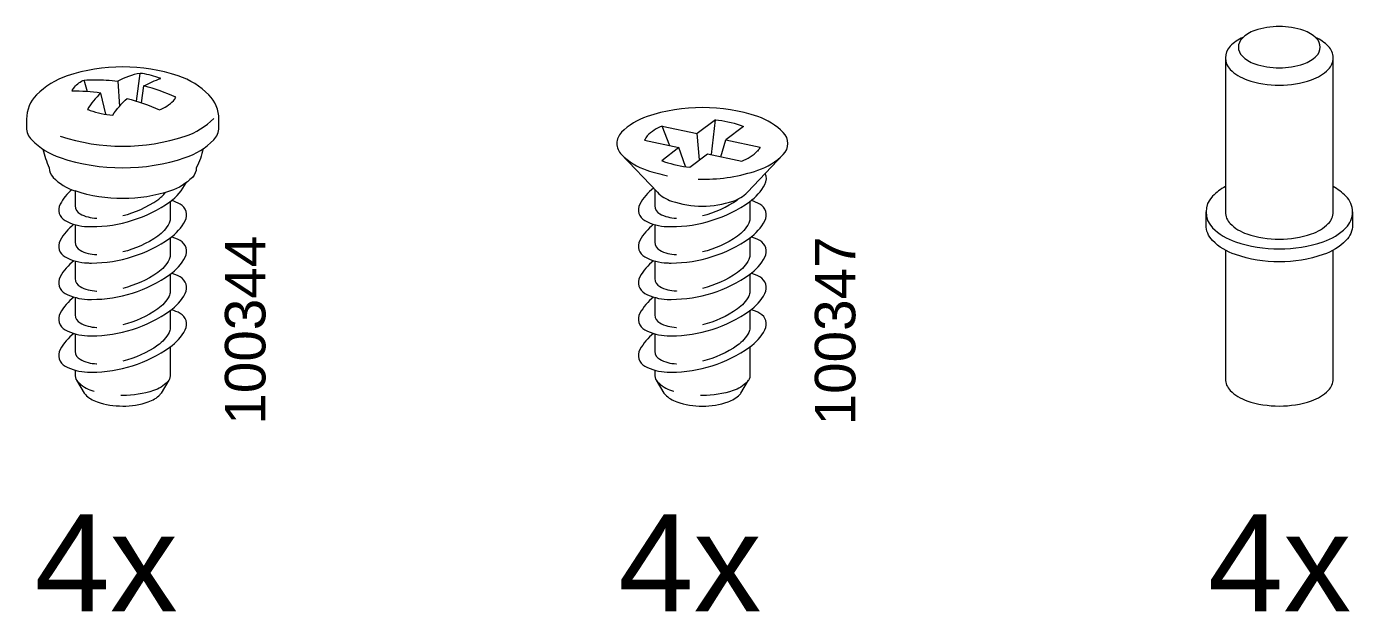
# Model space of a CAD drawing. Header units: metres. Extents: x -8.4 to 7.9, y -3.9 to 2.
# Drawn here: x 1.2016 to 1.4635, y 0.9139 to 1.0293 of the extents above; entities that cross this region are included whole.
import ezdxf

# ---------------------------------------------------------------- set-up
doc = ezdxf.new("R2010")
doc.units = ezdxf.units.M
doc.header["$MEASUREMENT"] = 0
doc.layers.add('PDF3_Geometry_Num_Penna__7', color=7, linetype='Continuous', lineweight=18)
doc.layers.add('PDF3_Text_Num_Penna__7', color=7, linetype='Continuous', lineweight=18)
doc.styles.add('GENERATED_STYLE_2', font='')
doc.styles.get('GENERATED_STYLE_2').set_extended_font_data('Arial')

msp = doc.modelspace()

# ---------------------------------------------------------------- linework, layer by layer
at = {"layer": 'PDF3_Geometry_Num_Penna__7', "color": 7, "linetype": 'Continuous', "lineweight": 18, "flags": 128}
for points in [[(1.456338613158025, 1.026919242363504, 0.1165322247957249), (1.453828476305552, 1.028472384887054, 0.1619766448643895), (1.444151157835631, 1.028472384887053, 0.1164822571901875), (1.441639531729613, 1.026919242363504, 0.4147779764317082), (1.441639531729612, 1.023449877301789, 0.1163143662215003), (1.444151157835631, 1.021897330479657, 0.1622668318226408), (1.453828476305552, 1.021897330479658, 0.1158695395109831), (1.456340847038347, 1.023449132675014, 0.4152693093627162)], [(1.232917072991864, 1.003393653016234, 0.1166831416413832), (1.238565811693394, 1.006885505806499, 0.1986637640110028), (1.239586843924812, 1.009349326873678), (1.239586843924812, 1.010988995028275, 0.1989405411833171), (1.237600179693902, 1.015787667805514, 0.116332872736022), (1.231570341009846, 1.019512886626502, 0.1622665240709424), (1.209606829707405, 1.019512886626502, 0.116198797376463), (1.203576842097994, 1.015788263506933, 0.1988240957181302), (1.201590475717794, 1.010988995028275), (1.201590475717794, 1.009349326873678, 0.1994375538580667), (1.202612103650631, 1.006885952582564, 0.1166285379753788), (1.208260097725387, 1.00339320624017, 0.1622590231436457)]]:
    msp.add_lwpolyline(points, format="xyb", close=True, dxfattribs=at)
for points in [[(1.441825688422913, 1.027098846341201, 0.09155892412748952), (1.439302297213878, 1.025360887452541, 0.4129415713348021), (1.439302297213878, 1.020786943035454, 0.1159280047677498), (1.442612461071481, 1.018741453289462, 0.161985818668698), (1.455365683816156, 1.018741453289462, 0.1162674984589152), (1.458674358420213, 1.020786943035454, 0.4151729553781514), (1.458672835973681, 1.02536770803235, 0.09180270463368467), (1.456154541419687, 1.027098846341196)], [(1.438357067987972, 1.023075181109512), (1.438357067987972, 0.9926795162273025, 0.1983792060647209), (1.439302297213878, 0.9903932141828555, 0.1161955212914573), (1.442612461071481, 0.9883484690636348, 0.1623873701874341), (1.455365683816156, 0.9883484690636355, 0.1165349842185638), (1.458674358420213, 0.9903932141828549, 0.1990751638866257), (1.459622566153212, 0.9926795162273025), (1.459622566153212, 1.023075181109512)], [(1.216256048941412, 1.016133025702926, 0.03295732345795899), (1.210595396211511, 1.016526188639178, -0.121999685337005), (1.211064064302566, 1.017302983288985, -0.1352512239936976), (1.212980882542149, 1.018706455831121)], [(1.213655663324027, 1.01640719728082), (1.212981031467504, 1.018706604756476, -0.01367448826434544), (1.215105302726102, 1.018763494241949, -0.02912674286875927), (1.219592423661432, 1.018502874871327)], [(1.223327173705117, 1.014536843751885), (1.224019676604197, 1.020018786056217, 0.07683141846034078), (1.219591827960014, 1.018502279169909), (1.219923931500863, 1.013501365761067)], [(1.224301592300533, 1.014213973583024), (1.224790067463755, 1.017530541230877, -0.05022258730049177), (1.228106188335544, 1.018990158631712, 0.01648306321453801), (1.227541761241455, 1.019202972963494, 0.06597473197291906), (1.224021314783099, 1.020018488205509)], [(1.21724208371449, 1.011943010850104), (1.216256048941412, 1.016133025702926, 0.0681997726389079), (1.213635409475796, 1.012910132103142, 0.01322352262896218), (1.214135649742035, 1.012724720036615, 0.0540658054683966), (1.218618749692791, 1.011752982097581, -0.06132131724007935), (1.221442523342136, 1.015085782609092, -0.03970865973330667), (1.2278239747885, 1.012825095725642, 0.1067150035995575), (1.230616325188016, 1.014624114009704, 0.1059247395112816), (1.231058484565945, 1.015317063684849, 0.04335828310856427), (1.22479021638911, 1.017530094454813)], [(1.208260097725387, 1.007633855713569, 0.162200202272538), (1.232917072991864, 1.007633855713569, 0.116540089419041), (1.238565811693394, 1.011126155279898)], [(1.33425616013901, 0.9991352814256309, 0.005513457466978651), (1.33506929257535, 0.9991233673972602, 0.08064038394690116), (1.346024241662735, 1.00090302538522, 0.1163772108928167), (1.35104808957619, 1.00400737440271, 0.4141949491633964), (1.351049099397262, 1.00836996161796, 0.1162162915216386), (1.346024837364152, 1.011492958428375, 0.1622565379028596), (1.324132402529931, 1.011494127479101, 0.1162412616154132), (1.319090346649152, 1.008389354037664, 0.4147678356548765), (1.319092730636256, 1.004008440517336, 0.1163027320866629), (1.32411196068229, 1.000903770011991, 0.03009137761153156), (1.32816585776097, 0.9998195934302057)], [(1.336868161934057, 1.003985631300931), (1.337639595271097, 1.010876407460166, -0.05380321962511627), (1.342535814155626, 1.009805932011007, -0.0226695101028641), (1.34316264097331, 1.009569587473192), (1.339701317880746, 1.006929885562182), (1.346449125699526, 1.005476374100887, -0.1112981514625569), (1.345959310208112, 1.004704047211719)], [(1.32865105656639, 1.005751141380199), (1.327125465233449, 1.009632880748915, 0.1018783645734129), (1.324177487838332, 1.007689851646915, 0.1194826847771503), (1.323655355544961, 1.006825935664643), (1.330419545152751, 1.005371530651219), (1.327042662736268, 1.002796611269478, 0.01667443277801089), (1.327601132816171, 1.002589456101173, 0.05374320002031423), (1.332592366076962, 1.001507811250415), (1.336066794600734, 1.004157193309477), (1.342848855251082, 1.002699214087543, 0.1068005926694159), (1.345959459133468, 1.004705238614553)], [(1.20483943125464, 1.005061765913566, 0.04449359310847233), (1.206056151402055, 1.001392245175214, 0.1985076675295427), (1.20683562670824, 0.9995062544840352, 0.1167165633342774), (1.211158036201344, 0.9968381078302933)], [(1.236498132069559, 1.005169885721036, -0.05826742833138789), (1.235118338658804, 1.00139373442876, -0.1991673256894357), (1.234337523024426, 0.9995062544840436, -0.1162707765321013), (1.230004665475401, 0.9968369274753972, -0.162293263327725), (1.211215372462881, 0.9968171093552907), (1.211215372462881, 0.9938837266449287, 0.2757917145870737), (1.212154793599956, 0.9923137555563046, 0.1165833371460189), (1.215435619162695, 0.9914410529781066)], [(1.319036435670773, 1.004060540754315), (1.326171449411619, 0.9965695954158775, 0.1165019721212299), (1.328988372494654, 0.9948162972156966, 0.1625610314730033), (1.341136282509379, 0.9948165950664127, 0.1168203201561636), (1.343952094278261, 0.9965547028804136), (1.351100511301025, 1.004060540754315)], [(1.210528826577987, 0.9970686442792789, 0.0925132744833612), (1.208242673458894, 0.994222531826737, 0.4145077357058946), (1.20922290014314, 0.9909720870363445, 0.1164549404444923), (1.213644047146365, 0.9897925982275881, 0.007243619551516247), (1.214416969736952, 0.9897821734527632, 0.1548190673452575), (1.22990371736606, 0.9946973058573323, 0.1248925440263702), (1.233095187716016, 0.9984353322588182)], [(1.325394803687166, 0.9973842171057632, 0.1051617508423061), (1.322723231750263, 0.9942247657070564, 0.4135350408681731), (1.32370345843451, 0.9909720870363443, 0.1164549404448828), (1.328124605437734, 0.9897925982275881, 0.005790448403468177), (1.328896038774775, 0.9897821734527632, 0.1547608147858565), (1.344384275657429, 0.9946973058573323, 0.1162160387769177), (1.347415204475081, 0.9981252696704568, 0.2349028644285188), (1.347478070906696, 1.00027066975764)], [(1.438357067987972, 0.997707087274625, 0.06911999120069623), (1.435816252512444, 0.9957889287068495, 0.4137641513555622), (1.435816252512443, 0.9895686144942082, 0.1159117062033865), (1.440317521356465, 0.9867878802723538, 0.1622115338326887), (1.457662112784719, 0.9867878802723533, 0.116494546094591), (1.462161892375194, 0.9895686144942084, 0.4145126625068284), (1.462160879456268, 0.9957865739962741, 0.06914583824418946), (1.459622715078563, 0.9977070872746194)], [(1.22058709610508, 0.9919646745250259, 0.09567623286151447), (1.227500211067511, 0.9950772144370199, 0.07196788740543535), (1.229027738430062, 0.9965267049137407)], [(1.325697271082443, 0.9970673039510873), (1.325697271082443, 0.9938847691224113, 0.2768392543745504), (1.326636990070239, 0.9923153937352291, 0.1167173065503925), (1.329916177454064, 0.9914410529780984)], [(1.210959369778253, 0.9902405656943485, 0.1070704109405645), (1.208242673458894, 0.9870453722105272, 0.4142620767606179), (1.20922290014314, 0.98379477849478, 0.116228828720694), (1.213644047146365, 0.9826167789395701, 0.007243619549276144), (1.214416969736952, 0.9826063541647454, 0.1548802877326349), (1.22990371736606, 0.9875231247482159, 0.116941071459566), (1.232934348333, 0.9909484079049582, 0.4130013431225512), (1.231950301791099, 0.9942020635765199, 0.04854384397609618), (1.23021794986435, 0.9949267998288291)], [(1.229958968672632, 0.9947381114045033), (1.229958968672632, 0.9912875109374735, -0.1227138344453578), (1.229749579624006, 0.990445635907689, -0.1161791206157803), (1.2274982750379, 0.9879019908504216, -0.09580284021449581), (1.22058709610508, 0.9847873659834618)], [(1.325439928069623, 0.990240565694348, 0.1072732984250774), (1.322723231750263, 0.9870453722105272, 0.4144103217886139), (1.32370345843451, 0.9837962677483265, 0.1164549404441459), (1.328124605437734, 0.9826167789395703, 0.007238060531970498), (1.328896038774775, 0.9826063541647454, 0.1548875546802291), (1.344384275657429, 0.9875231247482152, 0.1164345035387997), (1.347415204475081, 0.9909481100542468, 0.4135732234566167), (1.346429904559458, 0.9942073969431591, 0.04840487938360803), (1.344696869976819, 0.9949282890823785)], [(1.344439526964001, 0.9947381114045033), (1.344439526964001, 0.9912875109374735, -0.1236480124325146), (1.34422864866183, 0.990445635907689, -0.1169231680847446), (1.341978833329269, 0.98790258655184, -0.09597927668287594), (1.335069143649995, 0.9847895998637815)], [(1.463450394543547, 0.9926795162273025), (1.463450394543547, 0.9901448066913143, -0.1991908626070742), (1.462161892375194, 0.9870365856146033, -0.1163149116776923), (1.457662112784719, 0.9842558513927482, -0.1623395007063136), (1.440317521356465, 0.9842558513927484, -0.1160913392559928), (1.435816252512443, 0.9870365856146033, -0.1984314235253014), (1.434529239597637, 0.9901448066913143), (1.434529239597637, 0.9926795162273025)], [(1.211215372462881, 0.9901656562409635), (1.211215372462881, 0.9867079073569114, 0.2752856234722949), (1.212154793599956, 0.9851364470147399, 0.1159474166293789), (1.215435917013405, 0.9842631487351257), (1.215496976408807, 0.9842631487351257)], [(1.325697271082443, 0.9901656562409635), (1.325697271082443, 0.9867076095062015, 0.2768392543820199), (1.326636990070224, 0.9851382341189909, 0.1167039464689467), (1.329916177454064, 0.9842644890633088)], [(1.210959369778253, 0.9830662356598769, 0.1062367348917539), (1.208242673458894, 0.9798695529225097, 0.4147682055638292), (1.20922290014314, 0.9766191081321176, 0.1164549404436913), (1.213644047146365, 0.975439619323361, 0.007245999705491529), (1.214416969736952, 0.9754277052949896, 0.1548147668315807), (1.22990371736606, 0.9803443269531049, 0.116427257615146), (1.232934348332999, 0.9837710993633941, 0.4131226314974372), (1.231947203388742, 0.9870289565978501, 0.0474178655648709), (1.230217949864351, 0.9877524697943594)], [(1.229958968672632, 0.9875608028629397), (1.229958968672632, 0.9841102023959098, -0.1223995155258386), (1.229749579624007, 0.9832683273661245, -0.1159993678315394), (1.2274982750379, 0.9807261715624047, -0.09580284021444833), (1.220587096105079, 0.9776116956207992)], [(1.325439928069623, 0.9830662356598767, 0.1064396754447303), (1.322723231750263, 0.9798695529225097, 0.4137279799271128), (1.32370345843451, 0.9766191081321176, 0.1164646961473615), (1.328124605437734, 0.975439619323361, 0.00579044840550173), (1.328896038774774, 0.9754291945485356, 0.1548263335172609), (1.344384275657429, 0.9803443269531049, 0.1162160387776178), (1.347415204475081, 0.9837722907662296, 0.4133179096497039), (1.346430663267738, 0.9870324097669727, 0.04676577646343911), (1.344696869976821, 0.9877532144211367)], [(1.344439526964001, 0.9875622921164864), (1.344439526964001, 0.9841102023959101, -0.1238544968044193), (1.344228648661829, 0.9832698166196709, -0.1167052225882539), (1.341978833329269, 0.980726171562404, -0.09570280830582145), (1.335069143649995, 0.9776116956207987)], [(1.438357067987972, 0.9851194695243113), (1.438357067987972, 0.9597515246147785, 0.1982689008304229), (1.439302297213878, 0.9574638822421393, 0.1159746714060868), (1.442612461071481, 0.9554204774511112, 0.1621598416330917), (1.455365683816156, 0.9554204774511112, 0.1163140371953239), (1.458674358420213, 0.9574638822421389, 0.198964768627959), (1.459622566153212, 0.9597515246147785), (1.459622566153212, 0.9851194695243113)], [(1.211215372462881, 0.9829883476993999), (1.211215372462881, 0.9795303009646381, 0.2754779977911584), (1.212155091450667, 0.9779603298760164, 0.1159207429045166), (1.215435619162695, 0.9770850955667862, -0.01784216509317242), (1.215496976408808, 0.9770837552386133)], [(1.325697271082443, 0.9829905815797191), (1.325697271082443, 0.9795325348449575, 0.2763328251336997), (1.326636990070228, 0.977960925577434, 0.1160811474178077), (1.329916177454065, 0.9770880740738899)], [(1.210959369778253, 0.9758889271183131, 0.1063805458073387), (1.208242673458894, 0.9726923933063005, 0.4143885512131998), (1.20922290014314, 0.9694412038891345, 0.1164646961474732), (1.213644047146365, 0.9682638000353441, 0.007245999707143184), (1.214416969736952, 0.968251886006972, 0.154814766831417), (1.22990371736606, 0.9731679119636689, 0.1165889995959942), (1.232934348333002, 0.9765946843739566, 0.4128613077860187), (1.231944754340591, 0.9798587729186574, 0.04523235292334622), (1.230217949864353, 0.9805767994317027)], [(1.229958968672632, 0.9803866217538231), (1.229958968672632, 0.9769345320332468, -0.1216804772924659), (1.229749579624006, 0.9760904231231424, -0.1157812691767395), (1.2274982750379, 0.9735490119461949, -0.09580284021454757), (1.220587096105079, 0.9704343870792349)], [(1.325439928069623, 0.975889671745086, 0.1067270787230258), (1.322723231750263, 0.9726923933063005, 0.4142867130265898), (1.32370345843451, 0.9694432888440994, 0.1164549404433916), (1.328124605437734, 0.9682638000353434, 0.007237656022240285), (1.328896038774775, 0.968251886006972, 0.1548832549118508), (1.344384275657429, 0.9731701458439879, 0.1163010006471698), (1.347415204475081, 0.9765943865232471, 0.413303694608369), (1.346424175742781, 0.979865480973592, 0.04784325669006615), (1.344696869976818, 0.9805767994316932)], [(1.344439526964001, 0.9803866217538231), (1.344439526964001, 0.9769345320332468, -0.1233341651537588), (1.344228648661829, 0.9760926570034618, -0.1162693736792248), (1.341978833329269, 0.9735490119461949, -0.0959870331330117), (1.335069143649994, 0.9704373655863274)], [(1.211215372462881, 0.9758111880831901), (1.211215372462881, 0.9723531413484281, 0.2751644215952531), (1.212155091450664, 0.9707830213344466, 0.116583337143791), (1.215435619162695, 0.9699107655323125)], [(1.325697271082443, 0.9758126773367368), (1.325697271082443, 0.972354630601975, 0.2768392543506029), (1.3266369900702, 0.9707852552147187, 0.116385936926269), (1.329916177454065, 0.969910765532318)], [(1.210959369778253, 0.9687117675021035, 0.1067254609548528), (1.208242673458894, 0.965516574018283, 0.4147756223120891), (1.20922290014314, 0.9622653846011173, 0.1162191120343397), (1.213644047146365, 0.9610866404191343, 0.005801254050443088), (1.214416969736952, 0.9610747263907626, 0.154814766831518), (1.22990371736606, 0.9659907523474593, 0.1165605936193838), (1.232934646183711, 0.9694185672352293, 0.4134324095475427), (1.231951558876153, 0.9726668741785582, 0.04798053765846238), (1.230217949864353, 0.97339800163659)], [(1.229958968672632, 0.973207972884067), (1.229958968672632, 0.9697588616705839, -0.1221956236672262), (1.229749579624007, 0.9689153484618971, -0.1164356071548364), (1.2274982750379, 0.9663731926581773, -0.09592940047505819), (1.220587096105079, 0.9632579720897987)], [(1.325439928069623, 0.9687132567556493, 0.1065834628538064), (1.322723231750263, 0.9655165740182825, 0.4141148761721754), (1.32370345843451, 0.9622653846011169, 0.116228828720928), (1.328124605437734, 0.9610881296726803, 0.007237197630241245), (1.328896038774775, 0.9610747263907622, 0.1547565241822778), (1.344384275657429, 0.9659907523474593, 0.1163777097427184), (1.34741490662437, 0.9694190140112946, 0.4135807810348521), (1.346433138834231, 0.972672380593038, 0.04787371504288349), (1.344696869976819, 0.9733980016365844)], [(1.344439526964001, 0.973207972884067), (1.344439526964001, 0.9697588616705839, -0.1234421728337681), (1.344228648661829, 0.9689153484618971, -0.1160894885536897), (1.341978833329269, 0.9663731926581771, -0.09584490130445439), (1.335069143649994, 0.9632602059701185)], [(1.211215372462881, 0.9686353687951725), (1.211215372462881, 0.9651773220604107, 0.2754779977817449), (1.212155091450664, 0.9636073509717846, 0.1165833371462421), (1.215435619162695, 0.9627350951696567)], [(1.325697271082443, 0.9686353687951725), (1.325697271082443, 0.9651773220604107, 0.2765257061191618), (1.326636990070214, 0.9636073509717633, 0.1167173065506148), (1.329916177454065, 0.9627350951696594)], [(1.229958968672632, 0.9660321535960492), (1.229958968672632, 0.9603789471338802, -0.1991610973162895), (1.2294557498993, 0.9591640140907196, -0.1166577638700891), (1.226669207588614, 0.9574412455882337, -0.08021808586353484), (1.220589181060044, 0.9564552108151567, -0.002830027482215872), (1.220194528870246, 0.9564581893222492)], [(1.344439526964001, 0.9660321535960492), (1.344439526964001, 0.9603804363874269, -0.1992774447095142), (1.34393630819067, 0.9591640140907196, -0.1160778393391172), (1.341149765879983, 0.9574412455882337, -0.08024040182810384), (1.33507122860496, 0.9564567000687028, -0.002861876629089439), (1.334675087161615, 0.956459678575796)], [(1.211215372462881, 0.9614611876860562), (1.211215372462881, 0.9603785003578165, 0.1989864868878505), (1.211721718668664, 0.9591638651653693, 0.1165471340190114), (1.214507814203281, 0.9574409477375225, 0.002441911017973573), (1.214921975614539, 0.9573072127690567)], [(1.325697271082443, 0.9614611876860562), (1.325697271082443, 0.960379989611363, 0.1984936512103124), (1.326200638781117, 0.9591638651653538, 0.1162120957622143), (1.328988372494655, 0.9574409477375339, 0.001665699735880286), (1.329401044652362, 0.9573087020226043)], [(1.211459610044492, 0.9594999896907901), (1.212998008957933, 0.9569176240413164, 0.06092611739289156), (1.213215737826402, 0.95664002718025, 0.1167821516672444), (1.215532271717857, 0.9552066206418455, 0.1620629708676488), (1.225638678510472, 0.9552057918946573, 0.1165122357171469), (1.227962624293667, 0.9566386868520766)], [(1.325940168335862, 0.9594999896907901), (1.327478567249302, 0.9569176240413164, 0.05950663838156214), (1.327696296117774, 0.9566400271802527, 0.1168609659950908), (1.330012830009228, 0.9552079609700459, 0.1624268052472164), (1.340138315825273, 0.9552086956014147, 0.1172097071202737), (1.342441693331496, 0.9566407718070367, 0.06342121341481996), (1.342659720050687, 0.9569176240413164), (1.344198118964128, 0.9594999896907901)]]:
    msp.add_lwpolyline(points, format="xyb", dxfattribs=at)
for points in [[(1.337638999569679, 1.010877003161585), (1.334052877029925, 1.008144222903924)], [(1.327125465233449, 1.009632880748914), (1.334051983477798, 1.008143627202505)], [(1.334493249303598, 1.002958790980682), (1.334052430253862, 1.008142882575732)], [(1.338729728867068, 1.003585617798365), (1.339700722179327, 1.0069304812636)], [(1.331708196246459, 1.001617122460722), (1.330419991928815, 1.005371530651219)], [(1.229717560672758, 0.9594999896907901), (1.228179161759318, 0.9569176240413164)]]:
    msp.add_lwpolyline(points, dxfattribs=at)
at = {"layer": 'PDF3_Geometry_Num_Penna__7', "color": 7, "linetype": 'Continuous', "lineweight": 18}
msp.add_arc((1.330468599857443, 1.011405174037879), 0.01997743788618601, 283.3139679055651, 305.182591291983, dxfattribs=at)
for points in [[(1.215435917013405, 0.9914403083513352), (1.215456819683012, 0.9914403083513352), (1.215474588018862, 0.9914373298442416), (1.215496976408808, 0.9914373298442416)], [(1.329916475304774, 0.9914403083513352), (1.329937324854424, 0.9914403083513352), (1.329956627956027, 0.9914388190977885), (1.32997604544663, 0.9914388190977885)], [(1.329916475304774, 0.9842646379886724), (1.329937377974382, 0.9842646379886724), (1.329956685150527, 0.9842631487351274), (1.32997604544663, 0.9842631487351274)], [(1.329916475304774, 0.9770873294471083), (1.329937377974382, 0.9770873294471083), (1.329956685150527, 0.9770858401935629), (1.32997604544663, 0.9770858401935629)], [(1.215435917013405, 0.969910169830899), (1.215456766563054, 0.969910169830899), (1.215474637605611, 0.9699086805773527), (1.215496976408808, 0.9699086805773527)], [(1.329916475304774, 0.969910169830899), (1.329937324854424, 0.969910169830899), (1.329956627956026, 0.969908680577352), (1.32997604544663, 0.969908680577352)], [(1.215435917013405, 0.9627343505428811), (1.215456819683012, 0.9627343505428811), (1.215474637605611, 0.9627313720357886), (1.215496976408808, 0.9627313720357886)], [(1.329916475304774, 0.9627343505428811), (1.329937324854424, 0.9627343505428811), (1.329956685150527, 0.9627328612893342), (1.32997604544663, 0.9627328612893342)], [(1.22796068826406, 0.9566392825534926), (1.228078649930763, 0.9566392825534926), (1.228059090744545, 0.9569177729666709), (1.228178119281836, 0.9569177729666709)]]:
    msp.add_open_spline(points, degree=3, dxfattribs=at)

# ---------------------------------------------------------------- texts
at = {"layer": 'PDF3_Text_Num_Penna__7', "color": 7, "linetype": 'Continuous', "lineweight": 18, "char_height": 0.007995177938573383, "attachment_point": 7, "rotation": 90, "style": 'GENERATED_STYLE_2'}
for s, insert in [('\\A1;{\\pql;\\fArial|b0|i0|c0|p34;100344}', (1.248884880505419, 0.95071994648258)), ('\\A1;{\\pql;\\fArial|b0|i0|c0|p34;100347}', (1.365383973053591, 0.9505774249181889))]:
    msp.add_mtext(s, dxfattribs=dict(at, insert=insert))
at = {"layer": 'PDF3_Text_Num_Penna__7', "color": 7, "linetype": 'Continuous', "lineweight": 18, "char_height": 0.01918846969409367, "attachment_point": 7, "style": 'GENERATED_STYLE_2'}
for insert in [(1.203150900989036, 0.9138696716558182), (1.318417844723052, 0.9138696716558182), (1.434891070426377, 0.9138696716558182)]:
    msp.add_mtext('\\A1;{\\pql;\\fArial|b0|i0|c0|p34;4x}', dxfattribs=dict(at, insert=insert))

doc.saveas('drawing.dxf')
